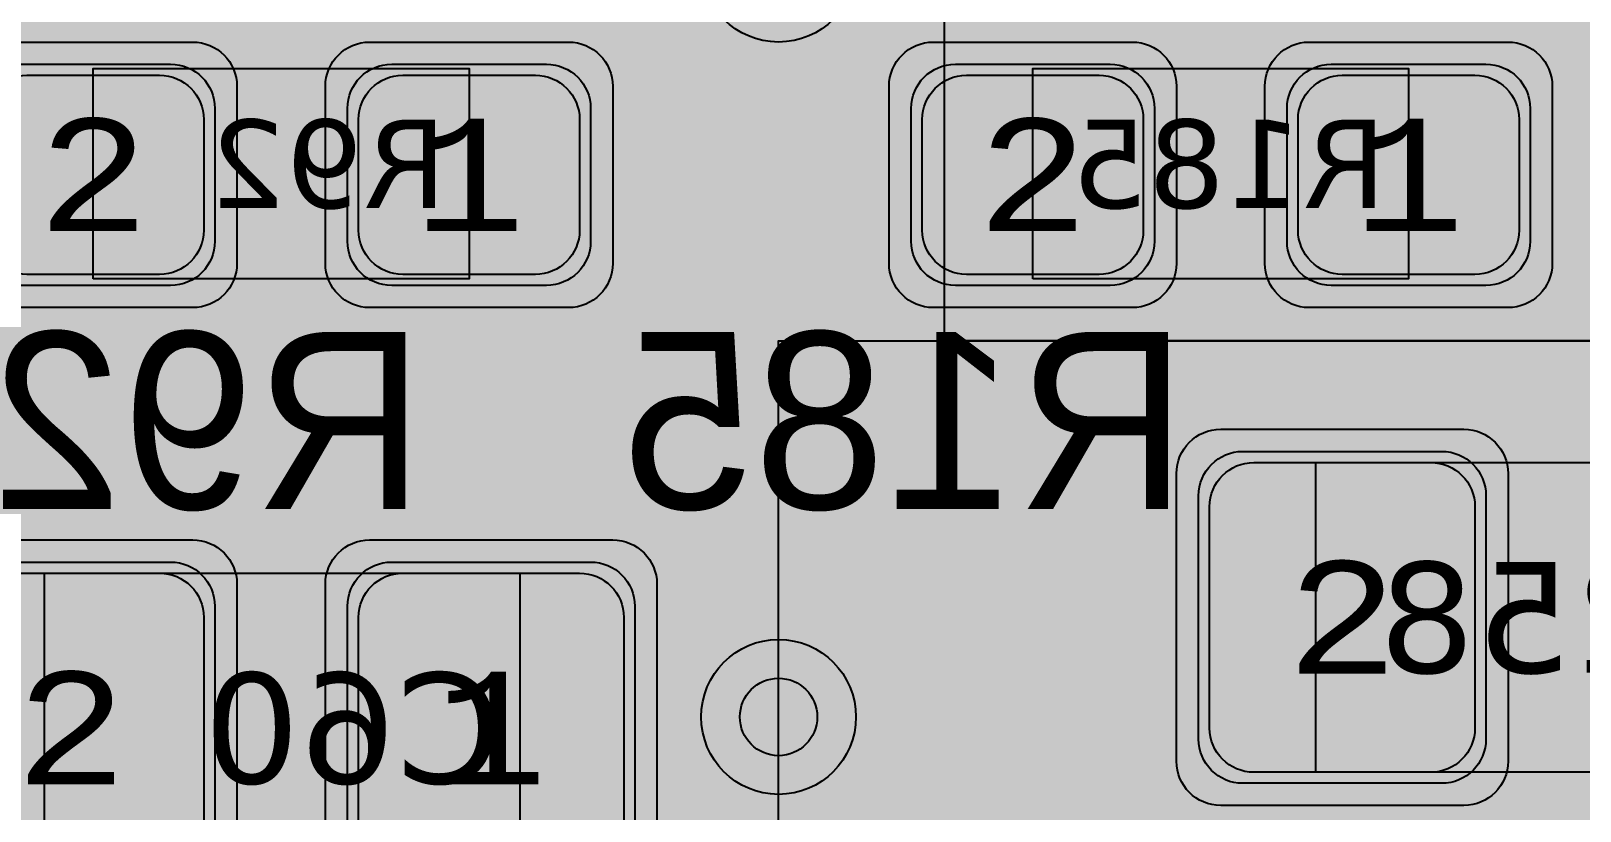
# Model space of a CAD drawing. Extents: x -98 to 119, y -207 to 98.
# Drawn here: x 31.12 to 38.13, y 7.38 to 10.9 of the extents above; entities that cross this region are included whole.
import ezdxf
from ezdxf.enums import TextEntityAlignment as Align

# ---------------------------------------------------------------- set-up
doc = ezdxf.new("R2010")
doc.units = 0
doc.header["$MEASUREMENT"] = 0
for name, color, linetype in [('ASSEMBLY_OUTLINES_BTM', 191, 'CONTINUOUS'), ('ASSEMBLY_PART_NUMBERS_BTM', 191, 'CONTINUOUS'), ('ASSEMBLY_REF_DES_BTM', 191, 'CONTINUOUS'), ('BOARD_OUTLINE', 10, 'CONTINUOUS'), ('DRILL_DRAWING', 21, 'CONTINUOUS'), ('GENERATED_SILKSCREEN_BTM', 255, 'CONTINUOUS'), ('MANUFACTURING_OUTLINES', 10, 'CONTINUOUS'), ('PART_PADS_SMD_BTM', 230, 'CONTINUOUS'), ('PIN_NUMBERS_BTM', 8, 'CONTINUOUS'), ('PIN_NUMBERS_TOP', 8, 'CONTINUOUS'), ('PLACEMENT_OUTLINES_BTM', 222, 'CONTINUOUS'), ('PLANE_DATA_LAYER_BOTTOM', 230, 'CONTINUOUS'), ('PLANE_DATA_LAYER_TOP', 150, 'CONTINUOUS'), ('PLANE_SHAPES_LAYER_BOTTOM', 230, 'CONTINUOUS'), ('PLANE_SHAPES_LAYER_TOP', 150, 'CONTINUOUS'), ('ROUTE_BORDER', 151, 'CONTINUOUS'), ('SILKSCREEN_OUTLINES_BTM', 211, 'CONTINUOUS'), ('SILKSCREEN_REF_DES_BTM', 211, 'CONTINUOUS'), ('SOLDERMASK_PADS_BTM', 12, 'CONTINUOUS'), ('SOLDERPASTE_PADS_BTM', 12, 'CONTINUOUS'), ('TRACES_LAYER_BOTTOM', 230, 'CONTINUOUS'), ('TRACES_LAYER_TOP', 150, 'CONTINUOUS'), ('VIA_HOLES_LAYER_BOTTOM', 30, 'CONTINUOUS'), ('VIA_HOLES_LAYER_TOP', 30, 'CONTINUOUS'), ('VIA_PADS_LAYER_BOTTOM', 230, 'CONTINUOUS'), ('VIA_PADS_LAYER_TOP', 150, 'CONTINUOUS')]:
    doc.layers.add(name, color=color, linetype=linetype)
doc.styles.add('COURIER_NEW', font='COUR.TTF')
doc.styles.add('VERDANA', font='verdana.TTF')
doc.styles.add('VERIBEST_GERBER_0', font='txt')

msp = doc.modelspace()

# ---------------------------------------------------------------- hatches: boundary and pattern name
at = {"layer": 'PLANE_DATA_LAYER_BOTTOM'}
h = msp.add_hatch(color=256, dxfattribs=at)
h.paths.add_polyline_path([(-96.5, 0, -1), (96.5, 0, -1)], flags=0)
h.paths.add_polyline_path([(92.251979, -7.43598, 0.72698816), (92.479659, -3.637852, -0.30860979), (92.431259, -3.566904, -0.00963525), (92.431316, -3.563968, 0.00963501), (92.5, -0.000006), (92.5, 0.000001, 0.05332526), (90.407665, 19.562826, -0.05332692), (90.405941, 19.578942), (90.405941, 19.578943, -0.23821791), (90.436919, 19.640273, 0.66175504), (89.584154, 23.221888, -0.29529758), (89.523137, 23.277841, 0.02240102), (87.08146, 31.194059, -0.0862063), (87.076996, 31.219756), (87.076996, 31.219757, -0.21018391), (87.101696, 31.275919, 0.67938251), (85.774921, 34.749845, -0.30186499), (85.705267, 34.797373, 0.04791583), (77.514669, 50.475005, -0.14530744), (77.502324, 50.516585, -0.1239887), (77.511414, 50.552678, 0.60660899), (75.516892, 53.486368, -0.27423899), (75.44586, 53.517962, 0.02152308), (70.565432, 59.806101, -0.17759524), (70.547363, 59.855368), (70.547363, 59.855369, -0.1118333), (70.5548, 59.888203, 0.66175545), (68.116894, 62.64715, -0.29529737), (68.036725, 62.667806, 0.05833458), (51.722715, 76.687749, -0.24933783), (51.689123, 76.750923), (51.689123, 76.750924, -0.06075989), (51.691357, 76.76924, 0.7149664), (48.509213, 78.818582, -0.31487112), (48.42205, 78.81342, 0.02280668), (41.042088, 82.896302, -0.28513695), (40.999698, 82.964591), (40.999698, 82.964596, -0.00424702), (40.999709, 82.965891, 0.64704661), (37.697353, 84.5176, -0.28975486), (37.616734, 84.505806, 0.05294354), (19.031563, 90.52099, -0.30833592), (18.972104, 90.582877, 0.69698225), (15.284156, 91.27756, -0.30833961), (15.206255, 91.241547, 0.02237069), (6.993138, 92.235275, -0.31520437), (6.925536, 92.290658, 0.71588806), (3.14462, 92.496703, -0.31520526), (3.0714, 92.448994, 0.06346806), (-20.215283, 90.264015, -0.32014225), (-20.296827, 90.298428, 0.72963938), (-23.995319, 89.386755, -0.32014403), (-24.051528, 89.318386, 0.01866354), (-30.645576, 87.275991, -0.30986574), (-30.72878, 87.298418, 0.70117084), (-34.249879, 85.978007, -0.00275269), (-34.249874, 85.977168, -0.30685575), (-34.29782, 85.9064, 0.04916641), (-50.410548, 77.556603, -0.32354836), (-50.499711, 77.561018, 0.73921276), (-53.660594, 75.408706, -0.07516987), (-53.657188, 75.386179), (-53.657188, 75.386178, -0.24247942), (-53.68916, 75.324127, 0.01996774), (-59.527063, 70.80098, -0.29848709), (-59.610009, 70.791065, 0.55672441), (-62.5, 69), (-62.5, 68.999999, 0.08270852), (-62.392031, 68.351756, -0.29848757), (-62.412702, 68.270818, 0.06718659), (-78.279974, 49.27977, -0.27781781), (-78.350169, 49.24438, 0.43635087), (-80.5, 47.25), (-80.5, 47.249999, 0.14146633), (-80.192238, 46.184011, -0.14146588), (-80.180512, 46.143397), (-80.180512, 46.143396, -0.13119073), (-80.190652, 46.105416, 0.01929482), (-83.506407, 39.786053, -0.3122068), (-83.581614, 39.742899, 0.43912347), (-85.75, 37.75, 0.20482962), (-85.131688, 36.303992, -0.20483071), (-85.10813, 36.248899), (-85.10813, 36.248898, -0.10091901), (-85.114214, 36.219062, 0.04809776), (-90.466303, 19.289839, -0.31487042), (-90.530154, 19.230281, 0.71496565), (-91.24073, 15.512631, -0.26937831), (-91.202277, 15.446437), (-91.202277, 15.446436, -0.04192983), (-91.203345, 15.433723, 0.01884133), (-92.106444, 8.523669, -0.32827121), (-92.166453, 8.456161, 0.35402801), (-93.75, 6.5), (-93.75, 6.499999, 0.3147083), (-92.438077, 4.622088, -0.31470689), (-92.388093, 4.55054), (-92.388093, 4.550537, -0.01228575), (-92.388185, 4.546794, 0.01229418), (-92.5, 0.00001), (-92.5, -0.000004, 0.05293339), (-90.438132, -19.421494, -0.32940864), (-90.475468, -19.504015, 0.27173254), (-91.5, -21.25, 0.40159771), (-89.586502, -23.248128, -0.32940451), (-89.516056, -23.305059, 0.02130735), (-87.207653, -30.839509, -0.32217733), (-87.232533, -30.924924, 0.23066593), (-88, -32.499999), (-88, -32.5, 0.43149503), (-85.882787, -34.496562, -0.3221788), (-85.807634, -34.544174, 0.04801617), (-77.643233, -50.277018, -0.30387878), (-77.644537, -50.3618, 0.152519), (-78, -51.499999), (-78, -51.5, 0.48198292), (-75.552374, -53.449264, -0.30388342), (-75.473145, -53.479475, 0.02199125), (-70.483925, -59.90214, -0.3186215), (-70.47622, -59.989968, 0.72539906), (-67.952631, -62.834176, -0.31862421), (-67.866344, -62.852281, 0.06239253), (-50.265124, -77.650932, -0.25435623), (-50.230332, -77.714899), (-50.230332, -77.7149, -0.03445317), (-50.231054, -77.725364, 0.03445193), (-50.25, -78), (-50.25, -78.000001, 0.60330822), (-47.119729, -79.649997, -0.29136265), (-47.037917, -79.64725, 0.02294124), (-39.54278, -83.621879, -0.2900128), (-39.499155, -83.690765), (-39.499155, -83.690766, -0.00713035), (-39.499186, -83.692939, 0.00713296), (-39.5, -83.749994), (-39.5, -83.75, 0.65808296), (-36.126004, -85.203319, -0.29776298), (-36.043963, -85.188513, 0.04901634), (-18.771876, -90.575199, -0.30186131), (-18.712566, -90.635139, 0.67938177), (-15.056336, -91.31372, -0.30186438), (-14.979467, -91.279054, 0.02174912), (-6.993138, -92.235275, -0.31520437), (-6.925536, -92.290658, 0.71588806), (-3.14462, -92.496703, -0.31520526), (-3.0714, -92.448994, 0.06250827), (19.869968, -90.340657, -0.3455664), (19.954737, -90.381493, 0.79435682), (23.75, -89.500001), (23.75, -89.499973, 0.00508686), (23.749586, -89.459281, -0.34558849), (23.806159, -89.384097, 0.02146945), (31.383958, -87.013201, -0.31444693), (31.468175, -87.035889, 0.70013084), (35, -85.75), (35, -85.749988, 0.00909926), (34.998675, -85.677212, -0.00905723), (34.998625, -85.674452), (34.998625, -85.674439, -0.3044722), (35.045955, -85.60392, 0.04798546), (50.721249, -77.353765, -0.31444166), (50.808431, -77.356288, 0.61621831), (54, -75.75), (54, -75.749999, 0.06775817), (53.927211, -75.215343, -0.06775352), (53.924438, -75.194974), (53.924438, -75.194973, -0.24153729), (53.95619, -75.13308, 0.02236582), (60.452055, -70.01285, -0.31311155), (60.538488, -70.003709, 0.71009535), (63.344013, -67.475653, -0.09971759), (63.33807, -67.446151), (63.33807, -67.44615, -0.20692806), (63.362073, -67.390635, 0.05820555), (77.187807, -50.973449, -0.31748667), (77.269693, -50.94147, 0.72222414), (79.294241, -47.729048, -0.17387366), (79.276877, -47.680625, -0.13609457), (79.287761, -47.641379, 0.02052348), (82.926938, -40.980152, -0.3530032), (83.013777, -40.939997, 0.48811211), (85.5, -39), (85.5, -38.999999, 0.2400736), (84.675602, -37.381988, -0.24007295), (84.644192, -37.320342), (84.644192, -37.320341, -0.10410562), (84.650658, -37.289623, 0.05054674), (90.411157, -19.546683, -0.32146983), (90.476988, -19.487077, 0.38127918), (92.25, -17.5, 0.2751437), (91.203224, -15.741772, -0.27514249), (91.163342, -15.674784), (91.163342, -15.674783, -0.04255495), (91.164442, -15.661882, 0.02223578), (92.195155, -7.50356, -0.31919634)], flags=0)
at = {"layer": 'PLANE_DATA_LAYER_TOP'}
h = msp.add_hatch(color=256, dxfattribs=at)
h.paths.add_polyline_path([(48, -1.6738, -0.41421356), (47.9238, -1.75), (43.3262, -1.75, -0.41421356), (43.25, -1.6738), (43.25, 5.749992, 0.41421356), (43.249992, 5.75), (42.38867, 5.75, -0.19891337), (42.334788, 5.772318), (41.003793, 7.103313, -0.13857289), (40.983563, 7.139481, 0.78915542), (39.816437, 7.139481, -0.13857289), (39.796207, 7.103313), (39.715212, 7.022318, -0.19891337), (39.66133, 7), (31.99107, 7, -0.41421356), (31.91487, 7.0762), (31.91487, 7.076201, -0.19890996), (31.937188, 7.130082), (32.220329, 7.413223, 0.19891222), (32.366776, 7.766776), (32.366776, 18.396316, -0.19890996), (32.389094, 18.450197), (33.416579, 19.477682, -0.19891337), (33.470461, 19.5), (34.046107, 19.5, -0.13857401), (34.085987, 19.488731, 0.68080486), (34.97837, 20.15965, -0.06743175), (34.975623, 20.179926, -0.41421356), (35.051823, 20.256126), (37.541395, 20.256126, -0.19891337), (37.595277, 20.233808), (39.02059, 18.808495, -0.19890996), (39.042908, 18.754614), (39.042908, 15.165975, 0.19891237), (39.152743, 14.90081), (39.314695, 14.738859, -0.19890996), (39.337013, 14.684978), (39.337013, 14.684977, -0.26745922), (39.299033, 14.619055, 0.00633186), (39.285984, 14.611268, -0.13856322), (39.246107, 14.6), (37.53867, 14.6, -0.19891337), (37.484788, 14.622318), (34.522318, 17.584788, -0.19890996), (34.5, 17.638669), (34.5, 17.646107, -0.13857401), (34.511269, 17.685987, 0.13857251), (34.6, 18, 1), (33.4, 18, 0.13857251), (33.488731, 17.685987, -0.13857401), (33.5, 17.646107), (33.5, 17.4, 0.19891222), (33.646447, 17.046447), (36.946447, 13.746447, 0.19891222), (37.3, 13.6), (39.246107, 13.6, -0.13857401), (39.285987, 13.588731, 0.42165113), (40.119057, 13.799035, -0.49256871), (40.238859, 13.814695), (40.537003, 13.516551, -0.19890996), (40.559321, 13.46267), (40.559321, 10.178738, 0.19891237), (40.669156, 9.913573), (43.75, 6.83273), (45.477682, 5.105048, -0.19890996), (45.5, 5.051167), (45.5, 4.739242, -0.53839214), (45.393793, 4.669199, 0.5383923), (44, 3.75), (44, 3.749999, 0.96517865), (45.99749, 3.679195, -0.39360831), (46.073499, 3.75), (46.801166, 3.75, -0.19891337), (46.855048, 3.727682), (47.977682, 2.605048, -0.19890996), (48, 2.551167)], flags=0)
h.paths.add_polyline_path([(43.75, 1, -1), (45.75, 1, -1)], flags=0)
at = {"layer": 'PLANE_SHAPES_LAYER_BOTTOM'}
h = msp.add_hatch(color=256, dxfattribs=at)
h.paths.add_polyline_path([(-96.5, 0, -1), (96.5, 0, -1)], flags=0)
h.paths.add_polyline_path([(-92.5, 0, -1), (92.5, 0, -1)], flags=0)
at = {"layer": 'PLANE_SHAPES_LAYER_TOP'}
h = msp.add_hatch(color=256, dxfattribs=at)
h.paths.add_polyline_path([(-96.31345, 0, -1), (96.81345, 0, -1)], flags=0)
h.paths.add_polyline_path([(-92.25, 0, -1), (92.75, 0, -1)], flags=0)
for points in [[(51.75, 9.5), (35.25, 9.5), (35.25, 31), (40, 35.75), (45.4375, 35.75), (51.75, 30.7)], [(59.25, 5.75), (34.5, 5.75), (34.5, 9.5), (53.533003, 9.5), (47.19432, 30.232901), (50.91377, 31.370051), (57.600114, 9.5), (59.25, 9.5)]]:
    msp.add_hatch(color=256, dxfattribs=at).paths.add_polyline_path(points, flags=0)
h = msp.add_hatch(color=256, dxfattribs=at)
h.paths.add_polyline_path([(46.25, -35.15), (43.875, -38), (28.75, -38), (32.25, -34.5), (32.25, -30.5), (35.75, -30.5), (35.75, -27), (14.25, -27), (14.25, -24), (-10, -24), (-10, -18.75), (1.75, -18.75), (1.75, -9.25), (-10, -9.25), (-10, 32.75), (1.75, 32.75), (1.75, 34.25), (20.25, 34.25), (20.25, 25.25), (22.25, 23.25), (34.5, 23.25), (34.5, -26.5), (41.25, -26.5), (41.25, -20.5), (46.25, -20.5)])
h.paths.add_polyline_path([(-8.75, 10.25), (-8.75, 19.5), (1.25, 19.5), (1.25, 10.25)], flags=16)
h.paths.add_polyline_path([(6, 27.25), (6, 29.75), (15.45, 29.75), (15.45, 27.25)], flags=16)
at = {"layer": 'VIA_HOLES_LAYER_BOTTOM'}
h = msp.add_hatch(color=256, dxfattribs=at)
edge = h.paths.add_edge_path()
edge.add_arc((34.5, 7.8), 0.175, 0, 360)
at = {"layer": 'VIA_HOLES_LAYER_TOP'}
h = msp.add_hatch(color=256, dxfattribs=at)
edge = h.paths.add_edge_path()
edge.add_arc((34.5, 7.8), 0.175, 0, 360)

# ---------------------------------------------------------------- linework, layer by layer
at = {"layer": 'ASSEMBLY_OUTLINES_BTM'}
for points in [[(31.4, 9.78), (31.4, 10.73), (33.1, 10.73), (33.1, 9.78)], [(35.65, 9.78), (35.65, 10.73), (37.35, 10.73), (37.35, 9.78)], [(36.93, 7.55), (36.93, 8.95), (39.08, 8.95), (39.08, 7.55)], [(31.18, 7.05), (31.18, 8.45), (33.33, 8.45), (33.33, 7.05)]]:
    msp.add_lwpolyline(points, close=True, dxfattribs=at)
at = {"layer": 'BOARD_OUTLINE', "const_width": 0.1}
msp.add_lwpolyline([(-97.5, 0, -1), (97.5, 0, -1)], format="xyb", close=True, dxfattribs=at)
at = {"layer": 'GENERATED_SILKSCREEN_BTM', "const_width": 0.15}
for points in [[(32.542098, 10.730005, 0.00001223), (32.542089, 10.729995), (31.957911, 10.729995, 0.00001223), (31.957902, 10.730005), (32.542098, 10.730005)], [(36.792098, 10.730005, 0.00001223), (36.792089, 10.729995), (36.207911, 10.729995, 0.00001223), (36.207902, 10.730005), (36.792098, 10.730005)], [(32.533844, 9.779995), (31.966156, 9.779995, 0.00001164), (31.966164, 9.780005), (32.533836, 9.780005, 0.00001164), (32.533844, 9.779995)], [(36.783844, 9.779995), (36.216156, 9.779995, 0.00001164), (36.216164, 9.780005), (36.783836, 9.780005, 0.00001164), (36.783844, 9.779995)], [(38.269515, 8.950005, 0.0000111), (38.269508, 8.949995), (37.730492, 8.949995, 0.0000111), (37.730485, 8.950005), (38.269515, 8.950005)], [(32.519515, 8.450005, 0.0000111), (32.519508, 8.449995), (31.980492, 8.449995, 0.0000111), (31.980485, 8.450005), (32.519515, 8.450005)], [(38.269515, 7.549995), (37.730485, 7.549995, 0.0000111), (37.730492, 7.550005), (38.269508, 7.550005, 0.0000111), (38.269515, 7.549995)]]:
    msp.add_lwpolyline(points, format="xyb", dxfattribs=at)
for points in [[(35.3708, 8.7592), (35.3772, 8.7576), (35.3812, 8.7544), (35.3828, 8.7488), (35.3836, 8.7424), (35.3828, 8.7368), (35.3812, 8.7312), (35.3772, 8.7272), (35.3708, 8.7264), (35.0588, 8.7264), (35.0532, 8.7272), (35.0484, 8.7312), (35.046, 8.7368), (35.0452, 8.7424), (35.046, 8.7488), (35.0484, 8.7544), (35.0532, 8.7576), (35.0588, 8.7592), (35.1996, 8.7592), (35.1996, 9.5104), (35.2004, 9.516), (35.2028, 9.52), (35.2068, 9.5224), (35.2124, 9.5232), (35.2164, 9.524), (35.2204, 9.524), (35.2236, 9.5224), (35.2268, 9.5192), (35.3828, 9.3), (35.3844, 9.2968), (35.3852, 9.2944), (35.3852, 9.2888), (35.3828, 9.284), (35.3788, 9.28), (35.374, 9.2768), (35.3684, 9.2752), (35.3652, 9.2752), (35.3628, 9.276), (35.3588, 9.2808), (35.2308, 9.46), (35.2308, 8.7592), (35.3708, 8.7592)], [(30.866, 9.4936), (31.1244, 9.4936), (31.2548, 9.3872), (31.2604, 9.3856), (31.266, 9.3864), (31.2708, 9.3888), (31.2748, 9.3936), (31.2772, 9.3984), (31.278, 9.404), (31.2772, 9.4096), (31.2756, 9.412), (31.2732, 9.4136), (31.1388, 9.5232), (31.1356, 9.524), (31.134, 9.5248), (31.1324, 9.5256), (31.1292, 9.5264), (30.8596, 9.5264)], [(31.8948, 8.7296), (32.0292, 8.8392), (32.0316, 8.8408), (32.0332, 8.8432), (32.034, 8.848), (32.0332, 8.8536), (32.0308, 8.8592), (32.0268, 8.8632), (32.022, 8.8664), (32.0164, 8.8672), (32.0108, 8.8656), (31.8804, 8.7592), (31.622, 8.7592), (31.4972, 8.86), (31.4972, 9.1472), (31.606, 9.0592), (31.6092, 9.0576), (31.61, 9.0568), (31.6124, 9.056), (31.6156, 9.056), (31.8852, 9.056), (31.8884, 9.056), (31.8932, 9.0576), (31.8948, 9.0592), (32.0292, 9.168), (32.0316, 9.1688), (32.0324, 9.1704), (32.034, 9.1728), (32.0356, 9.1784), (32.0364, 9.1816), (32.0364, 9.4008), (32.0356, 9.4048), (32.034, 9.408), (32.0324, 9.4104), (32.0316, 9.4112), (32.0292, 9.4136), (31.8948, 9.5232), (31.8916, 9.524), (31.89, 9.5248), (31.8884, 9.5256), (31.8852, 9.5264), (31.6156, 9.5264), (31.6124, 9.5256), (31.6108, 9.5248), (31.6084, 9.524), (31.6052, 9.5232), (31.4708, 9.4136), (31.4684, 9.4096), (31.4676, 9.4064), (31.466, 9.404), (31.4652, 9.4008), (31.4652, 8.852), (31.466, 8.8496), (31.4676, 8.844), (31.4684, 8.8424), (31.4708, 8.8392), (31.6052, 8.7296), (31.6092, 8.728), (31.61, 8.7272), (31.6124, 8.7272), (31.6132, 8.7264), (31.614, 8.7264), (31.6156, 8.7264), (31.8852, 8.7264), (31.8884, 8.7272), (31.8916, 8.728), (31.8948, 8.7296)], [(32.226, 9.2224), (32.2236, 9.224), (32.2228, 9.228), (32.2212, 9.232), (32.2204, 9.236), (32.2204, 9.4008), (32.2212, 9.4048), (32.2228, 9.4072), (32.2228, 9.4096), (32.2236, 9.4104), (32.2252, 9.4112), (32.226, 9.4128), (32.362, 9.5232), (32.366, 9.5248), (32.3692, 9.5256), (32.3724, 9.5264), (32.7756, 9.5264), (32.7828, 9.5248), (32.7876, 9.5208), (32.7916, 9.516), (32.7932, 9.5104), (32.7932, 8.7424), (32.7916, 8.736), (32.7876, 8.732), (32.7828, 8.7296), (32.7772, 8.7288), (32.7708, 8.7296), (32.7652, 8.732), (32.7612, 8.736), (32.7596, 8.7424), (32.7596, 9.1104), (32.3836, 9.1104), (32.2524, 8.7376), (32.2492, 8.732), (32.2436, 8.7288), (32.238, 8.728), (32.2324, 8.7296), (32.2276, 8.732), (32.2236, 8.736), (32.222, 8.7416), (32.2228, 8.748), (32.354, 9.1208), (32.226, 9.2224)], [(33.8588, 9.2512), (33.862, 9.2504), (33.8644, 9.2496), (33.8676, 9.248), (33.9764, 9.16), (33.9764, 9.4936), (33.454, 9.4936), (33.4484, 9.4952), (33.4436, 9.4984), (33.4412, 9.504), (33.4404, 9.5096), (33.4412, 9.516), (33.4436, 9.5208), (33.4484, 9.5248), (33.454, 9.5264), (33.994, 9.5264), (33.9996, 9.5248), (34.0044, 9.5208), (34.0084, 9.516), (34.01, 9.5104), (34.01, 9.1256), (34.0092, 9.12), (34.0068, 9.116), (34.0036, 9.1136), (33.998, 9.112), (33.9948, 9.1104), (33.9908, 9.1096), (33.9868, 9.1104), (33.9836, 9.1128), (33.8532, 9.2192), (33.5948, 9.2192), (33.47, 9.1176), (33.47, 8.86), (33.5948, 8.76), (33.8532, 8.76), (33.9836, 8.8656), (33.9892, 8.868), (33.994, 8.868), (33.9996, 8.8648), (34.0036, 8.8608), (34.0068, 8.8552), (34.0084, 8.8496), (34.0076, 8.8464), (34.0068, 8.844), (34.0052, 8.8416), (34.0028, 8.84), (33.8676, 8.7296), (33.8652, 8.728), (33.862, 8.728), (33.8588, 8.7264), (33.5892, 8.7264), (33.5876, 8.7264), (33.586, 8.7272), (33.5852, 8.7272), (33.5836, 8.728), (33.582, 8.728), (33.5788, 8.7296), (33.4436, 8.84), (33.4412, 8.8424), (33.4404, 8.844), (33.4388, 8.8488), (33.438, 8.852), (33.438, 9.1256), (33.4388, 9.1288), (33.4404, 9.1336), (33.4404, 9.1352), (33.442, 9.136), (33.4428, 9.1376), (33.4436, 9.1392), (33.5788, 9.248), (33.5828, 9.2496), (33.586, 9.2504), (33.5892, 9.2512), (33.8588, 9.2512)], [(34.2212, 9.2312), (34.2468, 9.1544), (34.2212, 9.0776), (34.2212, 9.0752), (34.2204, 9.072), (34.2204, 8.8248), (34.2204, 8.8224), (34.2212, 8.82), (34.222, 8.8168), (34.2252, 8.8136), (34.3052, 8.7312), (34.3092, 8.728), (34.3132, 8.7272), (34.3164, 8.7264), (34.61, 8.7264), (34.6124, 8.7264), (34.6148, 8.7272), (34.618, 8.728), (34.6212, 8.7312), (34.7012, 8.8136), (34.7052, 8.8168), (34.706, 8.82), (34.706, 8.8248), (34.706, 9.072), (34.706, 9.0752), (34.706, 9.0768), (34.7052, 9.0776), (34.6796, 9.1544), (34.7052, 9.2312), (34.706, 9.232), (34.706, 9.2368), (34.706, 9.4288), (34.706, 9.432), (34.7052, 9.436), (34.7012, 9.44), (34.6212, 9.5224), (34.618, 9.5248), (34.6148, 9.5256), (34.6124, 9.5264), (34.61, 9.5264), (34.3164, 9.5264), (34.3132, 9.5256), (34.3092, 9.5248), (34.3052, 9.5224), (34.2252, 9.44), (34.222, 9.4352), (34.2212, 9.432), (34.2204, 9.4288), (34.2204, 9.2368), (34.2204, 9.2336), (34.2212, 9.232), (34.2212, 9.2312)], [(35.6756, 9.2224), (35.6732, 9.224), (35.6724, 9.228), (35.6708, 9.232), (35.67, 9.236), (35.67, 9.4008), (35.6708, 9.4048), (35.6724, 9.4072), (35.6724, 9.4096), (35.6732, 9.4104), (35.6748, 9.4112), (35.6756, 9.4128), (35.8116, 9.5232), (35.8156, 9.5248), (35.8188, 9.5256), (35.822, 9.5264), (36.2252, 9.5264), (36.2324, 9.5248), (36.2372, 9.5208), (36.2412, 9.516), (36.2428, 9.5104), (36.2428, 8.7424), (36.2412, 8.736), (36.2372, 8.732), (36.2324, 8.7296), (36.2268, 8.7288), (36.2204, 8.7296), (36.2148, 8.732), (36.2108, 8.736), (36.2092, 8.7424), (36.2092, 9.1104), (35.8332, 9.1104), (35.702, 8.7376), (35.6988, 8.732), (35.6932, 8.7288), (35.6876, 8.728), (35.682, 8.7296), (35.6772, 8.732), (35.6732, 8.736), (35.6716, 8.7416), (35.6724, 8.748), (35.8036, 9.1208), (35.6756, 9.2224)], [(32.0036, 9.3928), (32.0036, 9.1896), (31.8804, 9.088), (31.622, 9.088), (31.4972, 9.1896), (31.4972, 9.3928), (31.622, 9.4936), (31.8804, 9.4936), (32.0036, 9.3928)], [(32.7596, 9.4936), (32.3772, 9.4936), (32.2524, 9.3928), (32.2524, 9.244), (32.3772, 9.1424), (32.7596, 9.1424), (32.7596, 9.4936)], [(34.674, 9.42), (34.674, 9.2384), (34.6524, 9.1696), (34.2756, 9.1696), (34.2524, 9.2384), (34.2524, 9.42), (34.3236, 9.4936), (34.602, 9.4936), (34.674, 9.42)], [(36.2092, 9.4936), (35.8268, 9.4936), (35.702, 9.3928), (35.702, 9.244), (35.8268, 9.1424), (36.2092, 9.1424), (36.2092, 9.4936)], [(30.7148, 9.2776), (31.2476, 8.8448), (31.2476, 8.7592), (30.7252, 8.7592)], [(30.7252, 8.7264), (31.2644, 8.7264), (31.2708, 8.728), (31.2748, 8.732), (31.2788, 8.736), (31.2804, 8.7424), (31.2804, 8.852), (31.2796, 8.8544), (31.278, 8.86), (31.2764, 8.8624), (31.2756, 8.864), (31.2732, 8.8656), (30.7412, 9.2992)], [(34.674, 9.0688), (34.674, 8.832), (34.602, 8.7592), (34.3236, 8.7592), (34.2524, 8.832), (34.2524, 9.0688), (34.2756, 9.1376), (34.6524, 9.1376), (34.674, 9.0688)]]:
    msp.add_lwpolyline(points, dxfattribs=at)
at = {"layer": 'MANUFACTURING_OUTLINES'}
msp.add_circle((0, 0), 97.575405, dxfattribs=at)
at = {"layer": 'PART_PADS_SMD_BTM'}
for points in [[(31.95, 9.95, -0.41421356), (31.75, 9.75), (31.05, 9.75, -0.41421356), (30.85, 9.95), (30.85, 10.55, -0.41421356), (31.05, 10.75), (31.75, 10.75, -0.41421356), (31.95, 10.55)], [(33.65, 9.95, -0.41421356), (33.45, 9.75), (32.75, 9.75, -0.41421356), (32.55, 9.95), (32.55, 10.55, -0.41421356), (32.75, 10.75), (33.45, 10.75, -0.41421356), (33.65, 10.55)], [(36.2, 9.95, -0.41421356), (36, 9.75), (35.3, 9.75, -0.41421356), (35.1, 9.95), (35.1, 10.55, -0.41421356), (35.3, 10.75), (36, 10.75, -0.41421356), (36.2, 10.55)], [(37.9, 9.95, -0.41421356), (37.7, 9.75), (37, 9.75, -0.41421356), (36.8, 9.95), (36.8, 10.55, -0.41421356), (37, 10.75), (37.7, 10.75, -0.41421356), (37.9, 10.55)], [(36.6, 7.5, -0.41421356), (36.4, 7.7), (36.4, 8.8, -0.41421356), (36.6, 9), (37.5, 9, -0.41421356), (37.7, 8.8), (37.7, 7.7, -0.41421356), (37.5, 7.5)], [(30.85, 7, -0.41421356), (30.65, 7.2), (30.65, 8.3, -0.41421356), (30.85, 8.5), (31.75, 8.5, -0.41421356), (31.95, 8.3), (31.95, 7.2, -0.41421356), (31.75, 7)], [(32.75, 7, -0.41421356), (32.55, 7.2), (32.55, 8.3, -0.41421356), (32.75, 8.5), (33.65, 8.5, -0.41421356), (33.85, 8.3), (33.85, 7.2, -0.41421356), (33.65, 7)]]:
    msp.add_lwpolyline(points, format="xyb", close=True, dxfattribs=at)
at = {"layer": 'PLACEMENT_OUTLINES_BTM'}
for points in [[(31.4, 9.78), (31.4, 10.73), (33.1, 10.73), (33.1, 9.78)], [(35.65, 9.78), (35.65, 10.73), (37.35, 10.73), (37.35, 9.78)], [(36.93, 7.55), (36.93, 8.95), (39.08, 8.95), (39.08, 7.55)], [(31.18, 7.05), (31.18, 8.45), (33.33, 8.45), (33.33, 7.05)]]:
    msp.add_lwpolyline(points, close=True, dxfattribs=at)
at = {"layer": 'PLANE_SHAPES_LAYER_TOP'}
for points in [[(51.75, 9.5), (35.25, 9.5), (35.25, 31), (40, 35.75), (45.4375, 35.75), (51.75, 30.7)], [(59.25, 5.75), (34.5, 5.75), (34.5, 9.5), (53.533003, 9.5), (47.19432, 30.232901), (50.91377, 31.370051), (57.600114, 9.5), (59.25, 9.5)]]:
    msp.add_lwpolyline(points, close=True, dxfattribs=at)
msp.add_solid([(34.5, 9.5), (35.25, 9.5), (34.5, 21.75), (35.25, 21.75)], dxfattribs=at)
at = {"layer": 'ROUTE_BORDER'}
msp.add_circle((0, 0), 96.5, dxfattribs=at)
at = {"layer": 'SILKSCREEN_OUTLINES_BTM'}
for points in [[(31.4, 9.78), (31.4, 10.73), (33.1, 10.73), (33.1, 9.78)], [(35.65, 9.78), (35.65, 10.73), (37.35, 10.73), (37.35, 9.78)], [(36.93, 7.55), (36.93, 8.95), (39.08, 8.95), (39.08, 7.55)], [(31.18, 7.05), (31.18, 8.45), (33.33, 8.45), (33.33, 7.05)]]:
    msp.add_lwpolyline(points, close=True, dxfattribs=at)
at = {"layer": 'SOLDERMASK_PADS_BTM'}
for points in [[(32.05, 9.85, -0.41421356), (31.85, 9.65), (30.95, 9.65, -0.41421356), (30.75, 9.85), (30.75, 10.65, -0.41421356), (30.95, 10.85), (31.85, 10.85, -0.41421356), (32.05, 10.65)], [(33.75, 9.85, -0.41421356), (33.55, 9.65), (32.65, 9.65, -0.41421356), (32.45, 9.85), (32.45, 10.65, -0.41421356), (32.65, 10.85), (33.55, 10.85, -0.41421356), (33.75, 10.65)], [(36.3, 9.85, -0.41421356), (36.1, 9.65), (35.2, 9.65, -0.41421356), (35, 9.85), (35, 10.65, -0.41421356), (35.2, 10.85), (36.1, 10.85, -0.41421356), (36.3, 10.65)], [(38, 9.85, -0.41421356), (37.8, 9.65), (36.9, 9.65, -0.41421356), (36.7, 9.85), (36.7, 10.65, -0.41421356), (36.9, 10.85), (37.8, 10.85, -0.41421356), (38, 10.65)], [(36.5, 7.4, -0.41421356), (36.3, 7.6), (36.3, 8.9, -0.41421356), (36.5, 9.1), (37.6, 9.1, -0.41421356), (37.8, 8.9), (37.8, 7.6, -0.41421356), (37.6, 7.4)], [(30.75, 6.9, -0.41421356), (30.55, 7.1), (30.55, 8.4, -0.41421356), (30.75, 8.6), (31.85, 8.6, -0.41421356), (32.05, 8.4), (32.05, 7.1, -0.41421356), (31.85, 6.9)], [(32.65, 6.9, -0.41421356), (32.45, 7.1), (32.45, 8.4, -0.41421356), (32.65, 8.6), (33.75, 8.6, -0.41421356), (33.95, 8.4), (33.95, 7.1, -0.41421356), (33.75, 6.9)]]:
    msp.add_lwpolyline(points, format="xyb", close=True, dxfattribs=at)
at = {"layer": 'SOLDERPASTE_PADS_BTM'}
for points in [[(31.9, 10, -0.41421356), (31.7, 9.8), (31.1, 9.8, -0.41421356), (30.9, 10), (30.9, 10.5, -0.41421356), (31.1, 10.7), (31.7, 10.7, -0.41421356), (31.9, 10.5)], [(33.6, 10, -0.41421356), (33.4, 9.8), (32.8, 9.8, -0.41421356), (32.6, 10), (32.6, 10.5, -0.41421356), (32.8, 10.7), (33.4, 10.7, -0.41421356), (33.6, 10.5)], [(36.15, 10, -0.41421356), (35.95, 9.8), (35.35, 9.8, -0.41421356), (35.15, 10), (35.15, 10.5, -0.41421356), (35.35, 10.7), (35.95, 10.7, -0.41421356), (36.15, 10.5)], [(37.85, 10, -0.41421356), (37.65, 9.8), (37.05, 9.8, -0.41421356), (36.85, 10), (36.85, 10.5, -0.41421356), (37.05, 10.7), (37.65, 10.7, -0.41421356), (37.85, 10.5)], [(36.65, 7.55, -0.41421356), (36.45, 7.75), (36.45, 8.75, -0.41421356), (36.65, 8.95), (37.45, 8.95, -0.41421356), (37.65, 8.75), (37.65, 7.75, -0.41421356), (37.45, 7.55)], [(30.9, 7.05, -0.41421356), (30.7, 7.25), (30.7, 8.25, -0.41421356), (30.9, 8.45), (31.7, 8.45, -0.41421356), (31.9, 8.25), (31.9, 7.25, -0.41421356), (31.7, 7.05)], [(32.8, 7.05, -0.41421356), (32.6, 7.25), (32.6, 8.25, -0.41421356), (32.8, 8.45), (33.6, 8.45, -0.41421356), (33.8, 8.25), (33.8, 7.25, -0.41421356), (33.6, 7.05)]]:
    msp.add_lwpolyline(points, format="xyb", close=True, dxfattribs=at)
at = {"layer": 'TRACES_LAYER_BOTTOM'}
for points, const_width in [([(36.8, 11.6), (36.8, 10.8), (37.35, 10.25)], 0.35), ([(34.5, 11.2), (34.65, 11.2), (35.6, 10.25), (35.65, 10.25)], 0.35), ([(31.4, 10.25), (31.35, 10.25), (30.714124, 9.614124), (30.714124, 9.514124), (30.1, 8.9)], 0.5), ([(37.05, 8.25), (35.214704, 8.25), (34.61191, 8.852794), (32.797206, 8.852794), (31.4, 10.25)], 0.35), ([(33.1, 10.25), (33.98715, 9.36285), (36.46285, 9.36285), (37.35, 10.25)], 0.35), ([(31.3, 7.447982), (31.3, 7.75)], 0.35), ([(34.5, 7.8), (34.45, 7.75), (33.2, 7.75)], 0.35), ([(30.9, 5.45), (31.3, 5.45), (31.3, 7.447982)], 0.35), ([(35.5, 6.6), (34.725, 6.6), (34.458199, 6.333199), (32.414783, 6.333199), (31.3, 7.447982)], 0.35)]:
    msp.add_lwpolyline(points, dxfattribs=dict(at, const_width=const_width))
at = {"layer": 'TRACES_LAYER_TOP', "const_width": 0.5}
msp.add_lwpolyline([(30.6, 6.5), (30.6, 6.519768), (30.619768, 6.519768), (31.866776, 7.766776), (31.866776, 18.634985), (33.231791, 20), (34.4, 20)], dxfattribs=at)
at = {"layer": 'VIA_HOLES_LAYER_BOTTOM'}
msp.add_circle((34.5, 7.8), 0.175, dxfattribs=at)
at = {"layer": 'VIA_HOLES_LAYER_TOP'}
msp.add_circle((34.5, 7.8), 0.175, dxfattribs=at)
at = {"layer": 'VIA_PADS_LAYER_BOTTOM'}
for centre in [(34.5, 11.2), (34.5, 7.8)]:
    msp.add_circle(centre, 0.35, dxfattribs=at)
at = {"layer": 'VIA_PADS_LAYER_TOP'}
for centre in [(34.5, 11.2), (34.5, 7.8)]:
    msp.add_circle(centre, 0.35, dxfattribs=at)

# ---------------------------------------------------------------- texts
at = {"layer": 'ASSEMBLY_PART_NUMBERS_BTM', "style": 'VERIBEST_GERBER_0', "text_generation_flag": 2}
for s, p in [('CL10B104KB8SFNC', (32.46, 31.75)), ('ERJ-3EKF10R7V', (36.04, 28.25)), ('GRM1885C1H102JA01D', (31.21, 13)), ('ERJ-6ENF2401V', (29.46, 13)), ('ERJ-3EKF6200V', (32.71, 13)), ('ADM1087AKSZ-REEL7', (35.21, 12.25)), ('SN74LVC1G08DBVR', (29.79, 10.5))]:
    msp.add_text(s, height=2.032, rotation=90, dxfattribs=at).set_placement(p, align=Align.TOP_LEFT)
for s, p in [('UDZSTE-173.0B', (41.5, 10.79)), ('ERJ-3EKF4701V', (47, 8.29)), ('ERJ-3EKF4701V', (53.5, 8.29)), ('ERJ-3EKF4701V', (32.25, 7.71)), ('ERJ-3GEY0R00V', (36.5, 7.71))]:
    msp.add_text(s, height=2.032, dxfattribs=at).set_placement(p, align=Align.TOP_LEFT)
at = {"layer": 'ASSEMBLY_REF_DES_BTM', "style": 'VERDANA', "text_generation_flag": 2}
for s, height, p in [('R92', 0.4, (33, 10.5)), ('R185', 0.4, (37.25, 10.5)), ('R258', 0.5, (39, 8.5)), ('C60', 0.5, (33.25, 8))]:
    msp.add_text(s, height=height, dxfattribs=at).set_placement(p, align=Align.TOP_LEFT)
at = {"layer": 'DRILL_DRAWING', "style": 'VERIBEST_GERBER_0'}
for p in [(34.5, 11.2), (34.5, 7.8), (30.6, 6.5)]:
    msp.add_text('A', height=2, dxfattribs=at).set_placement(p, align=Align.MIDDLE_CENTER)
at = {"layer": 'PIN_NUMBERS_BTM', "style": 'COURIER_NEW'}
for s, p in [('2', (31.4, 10.25)), ('2', (35.65, 10.25)), ('1', (33.1, 10.25)), ('1', (37.35, 10.25)), ('2', (37.05, 8.25)), ('2', (31.3, 7.75)), ('1', (33.2, 7.75))]:
    msp.add_text(s, height=0.508, dxfattribs=at).set_placement(p, align=Align.MIDDLE_CENTER)
at = {"layer": 'PIN_NUMBERS_TOP', "style": 'COURIER_NEW'}
for s, p in [('2', (31.4, 10.25)), ('2', (35.65, 10.25)), ('1', (33.1, 10.25)), ('1', (37.35, 10.25)), ('2', (37.05, 8.25)), ('2', (31.3, 7.75)), ('1', (33.2, 7.75))]:
    msp.add_text(s, height=0.508, dxfattribs=at).set_placement(p, align=Align.MIDDLE_CENTER)
at = {"layer": 'SILKSCREEN_REF_DES_BTM', "style": 'VERIBEST_GERBER_0', "text_generation_flag": 2}
for s, p in [('R92', (32.9, 9.54)), ('R185', (36.35, 9.54))]:
    msp.add_text(s, height=0.8, dxfattribs=at).set_placement(p, align=Align.TOP_LEFT)

doc.saveas('drawing.dxf')
